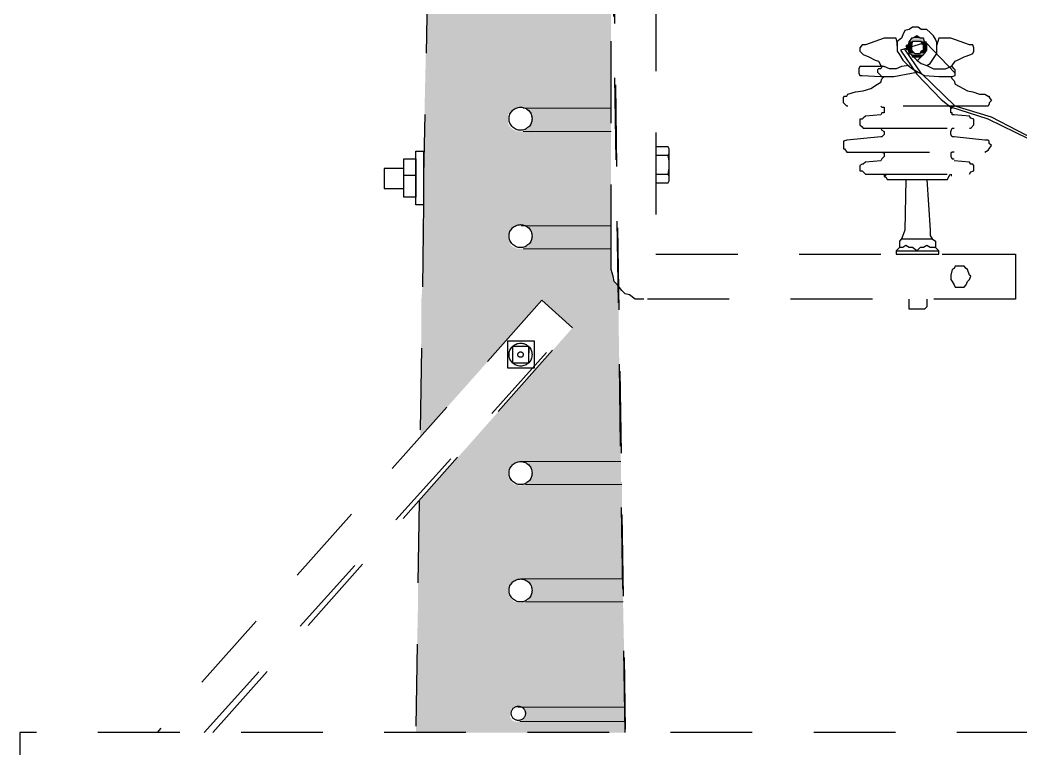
# Model space of a CAD drawing. Header units: metres. Extents: x 2999 to 3164, y 1641 to 1678.
# Drawn here: x 3127.585 to 3130.03, y 1668.939 to 1670.72 of the extents above; entities that cross this region are included whole.
import ezdxf

# ---------------------------------------------------------------- set-up
doc = ezdxf.new("R2010")
doc.units = ezdxf.units.M
doc.linetypes.add('CONTORNO_QUADRO_T', pattern=[0.35, 0.2, -0.15])
doc.layers.add('PDF29_Geometry', color=7, linetype='Continuous')
doc.layers.add('PDF29_Solid Fills', color=7, linetype='Continuous', true_color=0x939598)

msp = doc.modelspace()

# ---------------------------------------------------------------- linework, layer by layer
at = {"layer": 'PDF29_Geometry', "linetype": 'CONTORNO_QUADRO_T', "lineweight": 25}
for points in [[(3129.0651, 1668.9793), (3129.0061, 1672.6384), (3129.0356, 1670.9121), (3129.0651, 1668.9873)], [(3129.1401, 1671.1453), (3129.1401, 1670.1481), (3130.0194, 1670.1481), (3130.0194, 1670.0382), (3129.1106, 1670.0382), (3129.1026, 1670.0382), (3129.0892, 1670.0382), (3129.0758, 1670.0489), (3129.0651, 1670.0516), (3129.057, 1670.0596), (3129.0463, 1670.073), (3129.0383, 1670.0811), (3129.0356, 1670.0945), (3129.0302, 1670.1105), (3129.0302, 1670.1186), (3129.0302, 1671.1721)], [(3128.5825, 1670.8397), (3128.5718, 1670.3411)], [(3129.8022, 1670.6091), (3129.8103, 1670.6145), (3129.8264, 1670.6386), (3129.8264, 1670.6654), (3129.8237, 1670.6735), (3129.8183, 1670.6815), (3129.8103, 1670.6896), (3129.8022, 1670.6976), (3129.7888, 1670.6976), (3129.7808, 1670.703), (3129.7674, 1670.703), (3129.7593, 1670.6976), (3129.7486, 1670.6949), (3129.7433, 1670.6842), (3129.7406, 1670.6762), (3129.7299, 1670.6681), (3129.7299, 1670.644), (3129.7352, 1670.6359), (3129.7433, 1670.6225), (3129.7567, 1670.6091), (3129.7674, 1670.6011), (3129.7808, 1670.5931), (3129.7969, 1670.585), (3129.8317, 1670.5823), (3129.8478, 1670.5823), (3129.8639, 1670.5823), (3129.8719, 1670.585), (3129.8719, 1670.5904), (3129.8719, 1670.5931), (3129.8719, 1670.5984), (3129.8693, 1670.6011), (3129.8639, 1670.6065), (3129.8612, 1670.6065), (3129.8639, 1670.6091), (3129.8719, 1670.6199), (3129.8773, 1670.6225), (3129.8934, 1670.6306), (3129.9095, 1670.6359), (3129.9148, 1670.6386), (3129.9175, 1670.644), (3129.9175, 1670.652), (3129.9148, 1670.6601), (3129.9095, 1670.6601), (3129.9068, 1670.6601), (3129.8612, 1670.6762), (3129.8344, 1670.6762), (3129.8317, 1670.6762), (3129.8264, 1670.6601)], [(3129.7299, 1670.6574), (3129.7299, 1670.6654), (3129.7272, 1670.6762), (3129.7218, 1670.6762), (3129.6977, 1670.6762), (3129.6521, 1670.6601), (3129.6468, 1670.6601), (3129.6441, 1670.6601), (3129.6387, 1670.652), (3129.6387, 1670.644), (3129.6441, 1670.6386), (3129.6468, 1670.6359), (3129.6602, 1670.6306), (3129.6762, 1670.6225), (3129.6843, 1670.6199), (3129.6897, 1670.6091), (3129.6977, 1670.6065), (3129.6441, 1670.6065), (3129.6387, 1670.6065), (3129.636, 1670.6011), (3129.636, 1670.5931), (3129.636, 1670.5904), (3129.6387, 1670.585), (3129.6441, 1670.585), (3129.6897, 1670.5823)], [(3129.8719, 1670.5904), (3129.7996, 1670.6654), (3129.7379, 1670.6467), (3129.7781, 1670.5877), (3129.8371, 1670.526), (3129.8639, 1670.5046)], [(3130.0944, 1670.4135), (3129.9604, 1670.4831), (3129.8719, 1670.51), (3129.7888, 1670.5904), (3129.7486, 1670.6493)], [(3129.6468, 1670.6359), (3129.6468, 1670.6359)], [(3129.7647, 1670.6359), (3129.7781, 1670.6225), (3129.7888, 1670.6145), (3129.8022, 1670.6091), (3129.8183, 1670.6011), (3129.8478, 1670.6011), (3129.8612, 1670.6065)], [(3129.7781, 1670.6199), (3129.7942, 1670.6359)], [(3129.7593, 1670.6091), (3129.7406, 1670.6065), (3129.7272, 1670.6011), (3129.7111, 1670.6011), (3129.6977, 1670.6065), (3129.6923, 1670.6065), (3129.6897, 1670.6011), (3129.6843, 1670.6011), (3129.6816, 1670.5984), (3129.6816, 1670.5931), (3129.6843, 1670.5904), (3129.6897, 1670.585), (3129.6897, 1670.5823), (3129.7057, 1670.5823), (3129.7218, 1670.5823), (3129.7647, 1670.5904), (3129.7781, 1670.5931)], [(3129.8612, 1670.5823), (3129.8639, 1670.577), (3129.8693, 1670.5716), (3129.8719, 1670.5636), (3129.9014, 1670.5475), (3129.9148, 1670.5448), (3129.9309, 1670.5394), (3129.9443, 1670.5394), (3129.9524, 1670.5341), (3129.955, 1670.5341), (3129.955, 1670.5314), (3129.9604, 1670.5234), (3129.955, 1670.518), (3129.955, 1670.5153), (3129.9524, 1670.51), (3129.9443, 1670.51), (3129.6092, 1670.51), (3129.6066, 1670.51), (3129.6012, 1670.5153), (3129.5985, 1670.518), (3129.5985, 1670.5234), (3129.5985, 1670.5314), (3129.6012, 1670.5341), (3129.6066, 1670.5341), (3129.6092, 1670.5394), (3129.628, 1670.5448), (3129.6468, 1670.5475), (3129.6655, 1670.5528), (3129.6816, 1670.5636), (3129.6897, 1670.5689), (3129.6923, 1670.577), (3129.6977, 1670.5823)], [(3129.6897, 1670.51), (3129.6923, 1670.5073), (3129.6977, 1670.5073), (3129.6977, 1670.4939), (3129.6923, 1670.4939), (3129.6897, 1670.4885), (3129.6521, 1670.4858), (3129.6468, 1670.4805), (3129.6441, 1670.4778), (3129.6387, 1670.4778), (3129.6387, 1670.4644), (3129.6441, 1670.459), (3129.6468, 1670.4563), (3129.6521, 1670.4563), (3129.9068, 1670.4563), (3129.9095, 1670.4563), (3129.9175, 1670.4644), (3129.9175, 1670.4778), (3129.9095, 1670.4805), (3129.9068, 1670.4858), (3129.8693, 1670.4885), (3129.8639, 1670.4885), (3129.8639, 1670.4939), (3129.8612, 1670.4939), (3129.8612, 1670.5073), (3129.8639, 1670.5073), (3129.8639, 1670.51), (3129.8693, 1670.51)], [(3130.0891, 1670.4108), (3129.9524, 1670.4778), (3129.8612, 1670.5073)], [(3129.6897, 1670.4563), (3129.6923, 1670.451), (3129.6977, 1670.4483), (3129.6977, 1670.4403), (3129.6923, 1670.4349), (3129.6897, 1670.4349), (3129.6066, 1670.4269), (3129.5985, 1670.4242), (3129.5985, 1670.4188), (3129.5985, 1670.4135), (3129.5985, 1670.4054), (3129.6012, 1670.4054), (3129.6066, 1670.3974), (3129.6092, 1670.3974), (3129.9443, 1670.3974), (3129.9524, 1670.4027), (3129.955, 1670.4054), (3129.9604, 1670.4135), (3129.955, 1670.4188), (3129.955, 1670.4242), (3129.9524, 1670.4269), (3129.9443, 1670.4269), (3129.8693, 1670.4349), (3129.8639, 1670.4349), (3129.8612, 1670.4403), (3129.8612, 1670.4483), (3129.8639, 1670.4563), (3129.8693, 1670.4563)], [(3129.1696, 1670.3893), (3129.1723, 1670.3947), (3129.1723, 1670.4054), (3129.1696, 1670.4108), (3129.1401, 1670.4108), (3129.1401, 1670.3223), (3129.1696, 1670.3223), (3129.1723, 1670.3277), (3129.1723, 1670.4054), (3129.1696, 1670.4108)], [(3129.1401, 1670.3438), (3129.1696, 1670.3438), (3129.1723, 1670.3572), (3129.1723, 1670.3759), (3129.1696, 1670.3893), (3129.1401, 1670.3893)], [(3129.6897, 1670.3974), (3129.6923, 1670.3974), (3129.6977, 1670.3947), (3129.6977, 1670.3866), (3129.6923, 1670.3813), (3129.6897, 1670.3759), (3129.6521, 1670.3732), (3129.6468, 1670.3679), (3129.6441, 1670.3679), (3129.6387, 1670.3652), (3129.6387, 1670.3518), (3129.6441, 1670.3518), (3129.6468, 1670.3491), (3129.6521, 1670.3438), (3129.9068, 1670.3438), (3129.9095, 1670.3491), (3129.9175, 1670.3518), (3129.9175, 1670.3652), (3129.9148, 1670.3679), (3129.9095, 1670.3679), (3129.9068, 1670.3732), (3129.8693, 1670.3759)], [(3129.8693, 1670.3974), (3129.8639, 1670.3974), (3129.8612, 1670.3947), (3129.8612, 1670.3866), (3129.8639, 1670.3813), (3129.8693, 1670.3813)], [(3128.5236, 1670.3411), (3128.5531, 1670.3411)], [(3129.1696, 1670.3223), (3129.1723, 1670.3277), (3129.1723, 1670.3384), (3129.1696, 1670.3438)], [(3129.6977, 1670.3438), (3129.6977, 1670.3384), (3129.7031, 1670.3357), (3129.7057, 1670.3304), (3129.7111, 1670.3304), (3129.8478, 1670.3304), (3129.8532, 1670.3304), (3129.8559, 1670.3384), (3129.8612, 1670.3438)], [(3129.7513, 1670.3304), (3129.7486, 1670.207), (3129.7433, 1670.1936), (3129.7406, 1670.1856), (3129.7352, 1670.1802), (3129.7352, 1670.1642)], [(3129.7593, 1670.3304), (3129.7942, 1670.3304)], [(3129.8022, 1670.3304), (3129.8103, 1670.207), (3129.8103, 1670.1936), (3129.8156, 1670.1856), (3129.8237, 1670.1802), (3129.8237, 1670.1642)], [(3128.5718, 1670.2687), (3128.5638, 1669.7004)], [(3129.7406, 1670.1856), (3129.8156, 1670.1856)], [(3129.7272, 1670.1561), (3129.7272, 1670.1481), (3129.8317, 1670.1481), (3129.8317, 1670.1561), (3129.8237, 1670.1642), (3129.8103, 1670.1642), (3129.8022, 1670.1695), (3129.7942, 1670.1642), (3129.7862, 1670.1642), (3129.7781, 1670.1561), (3129.7674, 1670.1642), (3129.7593, 1670.1642), (3129.7513, 1670.1695), (3129.7433, 1670.1642), (3129.7352, 1670.1642), (3129.7272, 1670.1561), (3129.8317, 1670.1561)], [(3128.0571, 1668.9793), (3128.9364, 1669.9685), (3128.8613, 1670.0355), (3127.9204, 1668.9793)], [(3129.8022, 1670.0382), (3129.8022, 1670.0194), (3129.7969, 1670.014), (3129.7593, 1670.014), (3129.7593, 1670.0382)], [(3128.0357, 1668.9793), (3128.8935, 1669.9309)], [(3128.8292, 1669.9229), (3128.789, 1669.9229), (3128.789, 1669.8827), (3128.8292, 1669.8827), (3128.8292, 1669.9229), (3128.8292, 1669.9068)], [(3128.5611, 1669.5449), (3128.5531, 1668.9793)], [(3130.0757, 1668.9793), (3127.5853, 1668.9793), (3127.5853, 1668.6818), (3130.0623, 1668.6818)]]:
    msp.add_lwpolyline(points, dxfattribs=at)
for points in [[(3129.8022, 1670.6574), (3129.8022, 1670.6601), (3129.7969, 1670.6681), (3129.7942, 1670.6762), (3129.7862, 1670.6762), (3129.7781, 1670.6815), (3129.7674, 1670.6762), (3129.7647, 1670.6762), (3129.7593, 1670.6681), (3129.7567, 1670.6601), (3129.7513, 1670.6574), (3129.7567, 1670.6467), (3129.7593, 1670.6386), (3129.7647, 1670.6359), (3129.7674, 1670.6306), (3129.7781, 1670.6306), (3129.7862, 1670.6306), (3129.7942, 1670.6359), (3129.7969, 1670.6386), (3129.8022, 1670.6467)], [(3129.7942, 1670.6574), (3129.7942, 1670.6601), (3129.7888, 1670.6681), (3129.7862, 1670.6681), (3129.7728, 1670.6681), (3129.7674, 1670.6681), (3129.7647, 1670.6601), (3129.7647, 1670.6467), (3129.7674, 1670.644), (3129.7728, 1670.6386), (3129.7862, 1670.6386), (3129.7888, 1670.644), (3129.7942, 1670.6467)], [(3128.5718, 1670.2687), (3128.5531, 1670.2687), (3128.5531, 1670.4), (3128.5718, 1670.4)], [(3128.5236, 1670.3813), (3128.5531, 1670.3813), (3128.5531, 1670.2875), (3128.5236, 1670.2875), (3128.5236, 1670.2928), (3128.5236, 1670.3277), (3128.5236, 1670.3411)], [(3128.5236, 1670.3089), (3128.5236, 1670.3572), (3128.4753, 1670.3572), (3128.4753, 1670.3089)], [(3129.9095, 1670.0945), (3129.9068, 1670.0971), (3129.9014, 1670.1105), (3129.8987, 1670.1132), (3129.8934, 1670.1186), (3129.8719, 1670.1186), (3129.8693, 1670.1132), (3129.8639, 1670.1105), (3129.8612, 1670.0971), (3129.8612, 1670.0864), (3129.8639, 1670.0811), (3129.8693, 1670.073), (3129.8719, 1670.0676), (3129.88, 1670.0676), (3129.8934, 1670.0676), (3129.8987, 1670.073), (3129.9014, 1670.0811), (3129.9068, 1670.0864)], [(3128.8426, 1669.8693), (3128.7782, 1669.8693), (3128.7782, 1669.9363), (3128.8426, 1669.9363)]]:
    msp.add_lwpolyline(points, close=True, dxfattribs=at)
at = {"layer": 'PDF29_Geometry', "color": 252, "linetype": 'CONTORNO_QUADRO_T', "lineweight": 0, "true_color": 0x939598}
for points in [[(3129.0302, 1670.5046), (3128.8158, 1670.5046), (3129.0302, 1670.5046)], [(3129.0302, 1670.4483), (3128.8158, 1670.4483), (3129.0302, 1670.4483)], [(3129.0302, 1670.2178), (3128.8104, 1670.2178), (3129.0302, 1670.2178)], [(3129.0302, 1670.1615), (3128.8158, 1670.1615), (3129.0302, 1670.1615)], [(3129.0543, 1669.6414), (3128.8104, 1669.6414), (3129.0543, 1669.6414)], [(3129.057, 1669.5851), (3128.8211, 1669.5851), (3129.057, 1669.5851)], [(3129.0597, 1669.3546), (3128.8104, 1669.3546), (3129.0597, 1669.3546)], [(3129.0597, 1669.2983), (3128.8211, 1669.2983), (3129.0597, 1669.2983)], [(3129.0651, 1669.041), (3128.8024, 1669.041), (3129.0651, 1669.041)], [(3129.0651, 1669.041), (3128.8077, 1669.041), (3129.0651, 1669.041)], [(3129.0651, 1669.0061), (3128.8077, 1669.0061), (3129.0651, 1669.0061)], [(3129.0651, 1669.0061), (3128.8104, 1669.0061), (3129.0651, 1669.0061)]]:
    msp.add_lwpolyline(points, dxfattribs=at)
at = {"layer": 'PDF29_Geometry', "linetype": 'CONTORNO_QUADRO_T', "lineweight": 25}
for centre, radius in [((3128.8091, 1670.4791), 0.0281), ((3128.8091, 1670.1923), 0.0281), ((3128.8091, 1669.9028), 0.0281), ((3128.8091, 1669.9028), 0.00667), ((3128.8091, 1669.6133), 0.0281), ((3128.8091, 1669.3265), 0.0281), ((3128.8037, 1669.0262), 0.0174)]:
    msp.add_circle(centre, radius, dxfattribs=at)
at = {"layer": 'PDF29_Solid Fills', "linetype": 'CONTORNO_QUADRO_T', "transparency": 33554559}
for points in [[(3128.5799, 1670.7378), (3129.0302, 1670.5073), (3128.5745, 1670.5073)], [(3129.0302, 1670.7378), (3128.5799, 1670.7378), (3129.0302, 1670.5073)], [(3128.805, 1670.5073), (3128.5745, 1670.5073), (3128.7997, 1670.5046)], [(3128.5745, 1670.5073), (3128.7997, 1670.5046), (3128.5745, 1670.5046)], [(3128.7943, 1670.5046), (3128.7943, 1670.5046), (3128.5745, 1670.5046)], [(3128.7943, 1670.5046), (3128.5745, 1670.5046), (3128.7997, 1670.5046)], [(3128.7943, 1670.5046), (3128.5745, 1670.5046), (3128.789, 1670.4992)], [(3128.5745, 1670.5046), (3128.789, 1670.4992), (3128.5745, 1670.4992)], [(3128.789, 1670.4992), (3128.5745, 1670.4992), (3128.7863, 1670.4966)], [(3128.5745, 1670.4992), (3128.7863, 1670.4966), (3128.5745, 1670.4966)], [(3128.7863, 1670.4966), (3128.5745, 1670.4966), (3128.7809, 1670.4912)], [(3128.5745, 1670.4966), (3128.7809, 1670.4912), (3128.5745, 1670.4912)], [(3129.0302, 1670.5073), (3128.8104, 1670.5073), (3129.0302, 1670.5046)], [(3128.8104, 1670.5073), (3129.0302, 1670.5046), (3128.8158, 1670.5046)], [(3128.8158, 1670.5046), (3129.0302, 1670.5046), (3128.8211, 1670.5046)], [(3129.0302, 1670.5046), (3128.8211, 1670.5046), (3129.0302, 1670.4992)], [(3128.8211, 1670.5046), (3129.0302, 1670.4992), (3128.8238, 1670.4992)], [(3129.0302, 1670.4992), (3128.8238, 1670.4992), (3129.0302, 1670.4966)], [(3128.8238, 1670.4992), (3129.0302, 1670.4966), (3128.8292, 1670.4966)], [(3129.0302, 1670.4966), (3128.8292, 1670.4966), (3129.0302, 1670.4912)], [(3128.8292, 1670.4966), (3129.0302, 1670.4912), (3128.8318, 1670.4912)], [(3128.7809, 1670.4912), (3128.5745, 1670.4912), (3128.7782, 1670.4885)], [(3128.5745, 1670.4912), (3128.7782, 1670.4885), (3128.5745, 1670.4885)], [(3128.7782, 1670.4885), (3128.5745, 1670.4885), (3128.7782, 1670.4831)], [(3128.5745, 1670.4885), (3128.7782, 1670.4831), (3128.5745, 1670.4831)], [(3128.7782, 1670.4831), (3128.5745, 1670.4831), (3128.7782, 1670.4778)], [(3128.5745, 1670.4831), (3128.7782, 1670.4778), (3128.5745, 1670.4778)], [(3128.7782, 1670.4778), (3128.5745, 1670.4778), (3128.7782, 1670.4724)], [(3128.5745, 1670.4778), (3128.7782, 1670.4724), (3128.5745, 1670.4724)], [(3128.7782, 1670.4724), (3128.5745, 1670.4724), (3128.7782, 1670.4671)], [(3128.5745, 1670.4724), (3128.7782, 1670.4671), (3128.5745, 1670.4671)], [(3129.0302, 1670.4912), (3128.8318, 1670.4912), (3129.0302, 1670.4885)], [(3128.8318, 1670.4912), (3129.0302, 1670.4885), (3128.8345, 1670.4885)], [(3129.0302, 1670.4885), (3128.8345, 1670.4885), (3129.0302, 1670.4831)], [(3128.8345, 1670.4885), (3129.0302, 1670.4831), (3128.8345, 1670.4831)], [(3129.0302, 1670.4831), (3128.8345, 1670.4831), (3129.0302, 1670.4778)], [(3128.8345, 1670.4831), (3129.0302, 1670.4778), (3128.8372, 1670.4778)], [(3128.8372, 1670.4778), (3129.0302, 1670.4724), (3128.8345, 1670.4724)], [(3129.0302, 1670.4724), (3128.8345, 1670.4724), (3129.0302, 1670.4671)], [(3128.8345, 1670.4724), (3129.0302, 1670.4671), (3128.8345, 1670.4671)], [(3129.0302, 1670.4778), (3128.8372, 1670.4778), (3129.0302, 1670.4724)], [(3128.5745, 1670.4483), (3129.0302, 1670.3411), (3128.5718, 1670.3411)], [(3128.7782, 1670.4671), (3128.5745, 1670.4671), (3128.7809, 1670.4617)], [(3128.5745, 1670.4671), (3128.7809, 1670.4617), (3128.5745, 1670.4617)], [(3128.7809, 1670.4617), (3128.5745, 1670.4617), (3128.7863, 1670.4563)], [(3128.5745, 1670.4617), (3128.7863, 1670.4563), (3128.5745, 1670.4563)], [(3128.7863, 1670.4563), (3128.5745, 1670.4563), (3128.789, 1670.4537)], [(3128.5745, 1670.4563), (3128.789, 1670.4537), (3128.5745, 1670.4537)], [(3128.789, 1670.4537), (3128.5745, 1670.4537), (3128.7943, 1670.451)], [(3128.5745, 1670.4537), (3128.7943, 1670.451), (3128.5745, 1670.451)], [(3128.7943, 1670.451), (3128.5745, 1670.451), (3128.7997, 1670.4483)], [(3128.5745, 1670.451), (3128.7997, 1670.4483), (3128.5745, 1670.4483)], [(3128.805, 1670.4483), (3128.805, 1670.4483), (3128.5745, 1670.4483)], [(3128.805, 1670.4483), (3128.5745, 1670.4483), (3128.7997, 1670.4483)], [(3129.0302, 1670.4483), (3128.5745, 1670.4483), (3129.0302, 1670.3411)], [(3128.8158, 1670.4483), (3129.0302, 1670.4483), (3128.8104, 1670.4483)], [(3128.8211, 1670.451), (3129.0302, 1670.4483), (3128.8158, 1670.4483)], [(3128.8238, 1670.4537), (3129.0302, 1670.451), (3128.8211, 1670.451)], [(3129.0302, 1670.451), (3128.8211, 1670.451), (3129.0302, 1670.4483)], [(3128.8292, 1670.4563), (3129.0302, 1670.4537), (3128.8238, 1670.4537)], [(3129.0302, 1670.4537), (3128.8238, 1670.4537), (3129.0302, 1670.451)], [(3128.8318, 1670.4617), (3129.0302, 1670.4563), (3128.8292, 1670.4563)], [(3129.0302, 1670.4563), (3128.8292, 1670.4563), (3129.0302, 1670.4537)], [(3128.8345, 1670.4671), (3129.0302, 1670.4617), (3128.8318, 1670.4617)], [(3129.0302, 1670.4617), (3128.8318, 1670.4617), (3129.0302, 1670.4563)], [(3129.0302, 1670.4671), (3128.8345, 1670.4671), (3129.0302, 1670.4617)], [(3129.0302, 1670.3411), (3128.5718, 1670.3411), (3129.0302, 1670.2687)], [(3128.5718, 1670.3411), (3129.0302, 1670.2687), (3128.5718, 1670.2687)], [(3128.5718, 1670.2687), (3129.0302, 1670.2178), (3128.5691, 1670.2178)], [(3129.0302, 1670.2687), (3128.5718, 1670.2687), (3129.0302, 1670.2178)], [(3128.7997, 1670.2178), (3128.7997, 1670.2178), (3128.5691, 1670.2178)], [(3128.7997, 1670.2178), (3128.5691, 1670.2178), (3128.805, 1670.2178)], [(3128.7997, 1670.2178), (3128.5691, 1670.2178), (3128.7943, 1670.2151)], [(3128.5691, 1670.2178), (3128.7943, 1670.2151), (3128.5691, 1670.2151)], [(3128.7943, 1670.2151), (3128.5691, 1670.2151), (3128.789, 1670.2124)], [(3128.5691, 1670.2151), (3128.789, 1670.2124), (3128.5691, 1670.2124)], [(3128.789, 1670.2124), (3128.5691, 1670.2124), (3128.7863, 1670.2097)], [(3128.5691, 1670.2124), (3128.7863, 1670.2097), (3128.5691, 1670.2097)], [(3128.7863, 1670.2097), (3128.5691, 1670.2097), (3128.7836, 1670.2044)], [(3128.5691, 1670.2097), (3128.7836, 1670.2044), (3128.5691, 1670.2044)], [(3128.7836, 1670.2044), (3128.5691, 1670.2044), (3128.7809, 1670.2017)], [(3128.5691, 1670.2044), (3128.7809, 1670.2017), (3128.5691, 1670.2017)], [(3128.8104, 1670.2178), (3129.0302, 1670.2178), (3128.8158, 1670.2178)], [(3129.0302, 1670.2178), (3128.8158, 1670.2178), (3129.0302, 1670.2151)], [(3128.8158, 1670.2178), (3129.0302, 1670.2151), (3128.8211, 1670.2151)], [(3129.0302, 1670.2151), (3128.8211, 1670.2151), (3129.0302, 1670.2124)], [(3128.8211, 1670.2151), (3129.0302, 1670.2124), (3128.8238, 1670.2124)], [(3129.0302, 1670.2124), (3128.8238, 1670.2124), (3129.0302, 1670.2097)], [(3128.8238, 1670.2124), (3129.0302, 1670.2097), (3128.8292, 1670.2097)], [(3129.0302, 1670.2097), (3128.8292, 1670.2097), (3129.0302, 1670.2044)], [(3128.8292, 1670.2097), (3129.0302, 1670.2044), (3128.8318, 1670.2044)], [(3129.0302, 1670.2044), (3128.8318, 1670.2044), (3129.0302, 1670.2017)], [(3128.8318, 1670.2044), (3129.0302, 1670.2017), (3128.8345, 1670.2017)], [(3128.7809, 1670.2017), (3128.5691, 1670.2017), (3128.7782, 1670.1963)], [(3128.5691, 1670.2017), (3128.7782, 1670.1963), (3128.5691, 1670.1963)], [(3128.7782, 1670.1963), (3128.5691, 1670.1963), (3128.7782, 1670.191)], [(3128.5691, 1670.1963), (3128.7782, 1670.191), (3128.5691, 1670.191)], [(3128.7782, 1670.191), (3128.5691, 1670.191), (3128.7782, 1670.1856)], [(3128.5691, 1670.191), (3128.7782, 1670.1856), (3128.5691, 1670.1856)], [(3128.7782, 1670.1856), (3128.5691, 1670.1856), (3128.7809, 1670.1802)], [(3128.5691, 1670.1856), (3128.7809, 1670.1802), (3128.5691, 1670.1802)], [(3128.7809, 1670.1802), (3128.5691, 1670.1802), (3128.7836, 1670.1749)], [(3128.5691, 1670.1802), (3128.7836, 1670.1749), (3128.5691, 1670.1749)], [(3128.8345, 1670.1802), (3129.0302, 1670.1749), (3128.8318, 1670.1749)], [(3129.0302, 1670.2017), (3128.8345, 1670.2017), (3129.0302, 1670.1963)], [(3128.8345, 1670.2017), (3129.0302, 1670.1963), (3128.8372, 1670.1963)], [(3128.8372, 1670.1856), (3129.0302, 1670.1802), (3128.8345, 1670.1802)], [(3129.0302, 1670.1802), (3128.8345, 1670.1802), (3129.0302, 1670.1749)], [(3129.0302, 1670.1963), (3128.8372, 1670.1963), (3129.0302, 1670.191)], [(3128.8372, 1670.1963), (3129.0302, 1670.191), (3128.8372, 1670.191)], [(3129.0302, 1670.191), (3128.8372, 1670.191), (3129.0302, 1670.1856)], [(3128.8372, 1670.191), (3129.0302, 1670.1856), (3128.8372, 1670.1856)], [(3129.0302, 1670.1856), (3128.8372, 1670.1856), (3129.0302, 1670.1802)], [(3128.7836, 1670.1749), (3128.5691, 1670.1749), (3128.7863, 1670.1695)], [(3128.5691, 1670.1749), (3128.7863, 1670.1695), (3128.5691, 1670.1695)], [(3128.7863, 1670.1695), (3128.5691, 1670.1695), (3128.789, 1670.1668)], [(3128.5691, 1670.1695), (3128.789, 1670.1668), (3128.5691, 1670.1668)], [(3128.789, 1670.1668), (3128.5691, 1670.1668), (3128.7943, 1670.1642)], [(3128.5691, 1670.1668), (3128.7943, 1670.1642), (3128.5691, 1670.1642)], [(3128.7943, 1670.1642), (3128.5691, 1670.1642), (3128.7997, 1670.1615)], [(3128.5691, 1670.1642), (3128.7997, 1670.1615), (3128.5691, 1670.1615)], [(3128.805, 1670.1615), (3128.805, 1670.1615), (3128.5691, 1670.1615)], [(3128.805, 1670.1615), (3128.5691, 1670.1615), (3128.7997, 1670.1615)], [(3129.0302, 1670.1615), (3128.5691, 1670.1615), (3129.0302, 1670.1186)], [(3128.5691, 1670.1615), (3129.0302, 1670.1186), (3128.5691, 1670.1186)], [(3128.8158, 1670.1615), (3129.0302, 1670.1615), (3128.8104, 1670.1615)], [(3128.8211, 1670.1642), (3129.0302, 1670.1615), (3128.8158, 1670.1615)], [(3128.8238, 1670.1668), (3129.0302, 1670.1642), (3128.8211, 1670.1642)], [(3129.0302, 1670.1642), (3128.8211, 1670.1642), (3129.0302, 1670.1615)], [(3128.8292, 1670.1695), (3129.0302, 1670.1668), (3128.8238, 1670.1668)], [(3129.0302, 1670.1668), (3128.8238, 1670.1668), (3129.0302, 1670.1642)], [(3128.8318, 1670.1749), (3129.0302, 1670.1695), (3128.8292, 1670.1695)], [(3129.0302, 1670.1695), (3128.8292, 1670.1695), (3129.0302, 1670.1668)], [(3129.0302, 1670.1749), (3128.8318, 1670.1749), (3129.0302, 1670.1695)], [(3129.0302, 1670.1186), (3128.5691, 1670.1186), (3129.0302, 1670.1052)], [(3128.5691, 1670.1186), (3129.0302, 1670.1052), (3128.5691, 1670.1052)], [(3129.0302, 1670.1052), (3128.5691, 1670.1052), (3129.0383, 1670.0811)], [(3128.5691, 1670.1052), (3129.0383, 1670.0811), (3128.5691, 1670.0811)], [(3129.0383, 1670.0811), (3128.5691, 1670.0811), (3129.0463, 1670.073)], [(3128.5691, 1670.0811), (3129.0463, 1670.073), (3128.5691, 1670.073)], [(3128.5691, 1670.0703), (3129.049, 1670.0355), (3128.5665, 1670.0355)], [(3129.0463, 1670.073), (3128.5691, 1670.073), (3129.049, 1670.0703)], [(3128.5691, 1670.073), (3129.049, 1670.0703), (3128.5691, 1670.0703)], [(3129.049, 1670.0703), (3128.5691, 1670.0703), (3129.049, 1670.0355)], [(3128.8613, 1670.0355), (3128.5665, 1670.0355), (3128.8024, 1669.9685)], [(3128.5665, 1670.0355), (3128.8024, 1669.9685), (3128.5665, 1669.9685)], [(3129.049, 1670.0355), (3128.8613, 1670.0355), (3129.049, 1669.9685)], [(3128.8613, 1670.0355), (3129.049, 1669.9685), (3128.9364, 1669.9685)], [(3128.5665, 1669.9685), (3128.8024, 1669.9685), (3128.5638, 1669.7004)], [(3128.9364, 1669.9685), (3129.0543, 1669.6414), (3128.6469, 1669.6414)], [(3129.049, 1669.9685), (3128.9364, 1669.9685), (3129.0543, 1669.6414)], [(3128.6469, 1669.6414), (3128.7997, 1669.6414), (3128.6442, 1669.6414)], [(3128.7997, 1669.6414), (3128.6442, 1669.6414), (3128.7943, 1669.6387)], [(3128.6442, 1669.6414), (3128.7943, 1669.6387), (3128.6442, 1669.6387)], [(3128.805, 1669.6414), (3128.6469, 1669.6414), (3128.7997, 1669.6414)], [(3128.8104, 1669.6414), (3129.0543, 1669.6414), (3128.8158, 1669.6414)], [(3129.0543, 1669.6414), (3128.8158, 1669.6414), (3129.0543, 1669.6387)], [(3128.8158, 1669.6414), (3129.0543, 1669.6387), (3128.8211, 1669.6387)], [(3128.6254, 1669.6173), (3128.7782, 1669.6119), (3128.6201, 1669.6119)], [(3128.6281, 1669.6227), (3128.7782, 1669.6173), (3128.6254, 1669.6173)], [(3128.7782, 1669.6173), (3128.6254, 1669.6173), (3128.7782, 1669.6119)], [(3128.6335, 1669.628), (3128.7809, 1669.6227), (3128.6281, 1669.6227)], [(3128.7809, 1669.6227), (3128.6281, 1669.6227), (3128.7782, 1669.6173)], [(3128.6362, 1669.6334), (3128.7836, 1669.628), (3128.6335, 1669.628)], [(3128.7836, 1669.628), (3128.6335, 1669.628), (3128.7809, 1669.6227)], [(3128.6415, 1669.6361), (3128.7863, 1669.6334), (3128.6362, 1669.6334)], [(3128.7863, 1669.6334), (3128.6362, 1669.6334), (3128.7836, 1669.628)], [(3128.6442, 1669.6387), (3128.789, 1669.6361), (3128.6415, 1669.6361)], [(3128.789, 1669.6361), (3128.6415, 1669.6361), (3128.7863, 1669.6334)], [(3128.7943, 1669.6387), (3128.6442, 1669.6387), (3128.789, 1669.6361)], [(3129.0543, 1669.6387), (3128.8211, 1669.6387), (3129.0543, 1669.6361)], [(3128.8211, 1669.6387), (3129.0543, 1669.6361), (3128.8238, 1669.6361)], [(3129.0543, 1669.6361), (3128.8238, 1669.6361), (3129.0543, 1669.6334)], [(3128.8238, 1669.6361), (3129.0543, 1669.6334), (3128.8292, 1669.6334)], [(3129.0543, 1669.6334), (3128.8292, 1669.6334), (3129.0543, 1669.628)], [(3128.8292, 1669.6334), (3129.0543, 1669.628), (3128.8318, 1669.628)], [(3129.0543, 1669.628), (3128.8318, 1669.628), (3129.0543, 1669.6227)], [(3128.8318, 1669.628), (3129.0543, 1669.6227), (3128.8345, 1669.6227)], [(3129.0543, 1669.6227), (3128.8345, 1669.6227), (3129.0543, 1669.6173)], [(3128.8345, 1669.6227), (3129.0543, 1669.6173), (3128.8372, 1669.6173)], [(3129.0543, 1669.6173), (3128.8372, 1669.6173), (3129.0543, 1669.6119)], [(3128.8372, 1669.6173), (3129.0543, 1669.6119), (3128.8372, 1669.6119)], [(3128.6013, 1669.5932), (3128.789, 1669.5905), (3128.5986, 1669.5905)], [(3128.6067, 1669.5985), (3128.7863, 1669.5932), (3128.6013, 1669.5932)], [(3128.7863, 1669.5932), (3128.6013, 1669.5932), (3128.789, 1669.5905)], [(3128.6094, 1669.6012), (3128.7836, 1669.5985), (3128.6067, 1669.5985)], [(3128.7836, 1669.5985), (3128.6067, 1669.5985), (3128.7863, 1669.5932)], [(3128.6147, 1669.6066), (3128.7809, 1669.6012), (3128.6094, 1669.6012)], [(3128.7809, 1669.6012), (3128.6094, 1669.6012), (3128.7836, 1669.5985)], [(3128.6201, 1669.6119), (3128.7782, 1669.6066), (3128.6147, 1669.6066)], [(3128.7782, 1669.6066), (3128.6147, 1669.6066), (3128.7809, 1669.6012)], [(3128.7782, 1669.6119), (3128.6201, 1669.6119), (3128.7782, 1669.6066)], [(3128.8292, 1669.5932), (3129.057, 1669.5905), (3128.8238, 1669.5905)], [(3128.8318, 1669.5985), (3129.0543, 1669.5932), (3128.8292, 1669.5932)], [(3129.0543, 1669.5932), (3128.8292, 1669.5932), (3129.057, 1669.5905)], [(3128.8345, 1669.6012), (3129.0543, 1669.5985), (3128.8318, 1669.5985)], [(3129.0543, 1669.5985), (3128.8318, 1669.5985), (3129.0543, 1669.5932)], [(3128.8372, 1669.6066), (3129.0543, 1669.6012), (3128.8345, 1669.6012)], [(3129.0543, 1669.6012), (3128.8345, 1669.6012), (3129.0543, 1669.5985)], [(3129.0543, 1669.6119), (3128.8372, 1669.6119), (3129.0543, 1669.6066)], [(3128.8372, 1669.6119), (3129.0543, 1669.6066), (3128.8372, 1669.6066)], [(3129.0543, 1669.6066), (3128.8372, 1669.6066), (3129.0543, 1669.6012)], [(3128.5933, 1669.5825), (3129.057, 1669.5449), (3128.5611, 1669.5449)], [(3128.5959, 1669.5851), (3128.805, 1669.5825), (3128.5933, 1669.5825)], [(3129.057, 1669.5825), (3128.5933, 1669.5825), (3129.057, 1669.5449)], [(3128.5986, 1669.5905), (3128.7943, 1669.5851), (3128.5959, 1669.5851)], [(3128.7997, 1669.5851), (3128.7997, 1669.5851), (3128.5959, 1669.5851)], [(3128.7997, 1669.5851), (3128.5959, 1669.5851), (3128.7943, 1669.5851)], [(3128.7997, 1669.5851), (3128.5959, 1669.5851), (3128.805, 1669.5825)], [(3128.789, 1669.5905), (3128.5986, 1669.5905), (3128.7943, 1669.5851)], [(3128.8158, 1669.5851), (3129.057, 1669.5825), (3128.8104, 1669.5825)], [(3128.8211, 1669.5851), (3129.057, 1669.5851), (3128.8158, 1669.5851)], [(3129.057, 1669.5851), (3128.8158, 1669.5851), (3129.057, 1669.5825)], [(3128.8238, 1669.5905), (3129.057, 1669.5851), (3128.8211, 1669.5851)], [(3129.057, 1669.5905), (3128.8238, 1669.5905), (3129.057, 1669.5851)], [(3128.5611, 1669.5449), (3129.0597, 1669.3546), (3128.5584, 1669.3546)], [(3129.057, 1669.5449), (3128.5611, 1669.5449), (3129.0597, 1669.3546)], [(3128.7997, 1669.3546), (3128.7997, 1669.3546), (3128.5584, 1669.3546)], [(3128.7997, 1669.3546), (3128.5584, 1669.3546), (3128.805, 1669.3546)], [(3128.7997, 1669.3546), (3128.5584, 1669.3546), (3128.7943, 1669.3519)], [(3128.5584, 1669.3546), (3128.7943, 1669.3519), (3128.5584, 1669.3519)], [(3128.7943, 1669.3519), (3128.5584, 1669.3519), (3128.7916, 1669.3492)], [(3128.5584, 1669.3519), (3128.7916, 1669.3492), (3128.5584, 1669.3492)], [(3128.7916, 1669.3492), (3128.5584, 1669.3492), (3128.7863, 1669.3439)], [(3128.5584, 1669.3492), (3128.7863, 1669.3439), (3128.5584, 1669.3439)], [(3128.8104, 1669.3546), (3129.0597, 1669.3546), (3128.8158, 1669.3546)], [(3129.0597, 1669.3546), (3128.8158, 1669.3546), (3129.0597, 1669.3519)], [(3128.8158, 1669.3546), (3129.0597, 1669.3519), (3128.8211, 1669.3519)], [(3129.0597, 1669.3519), (3128.8211, 1669.3519), (3129.0597, 1669.3492)], [(3128.8211, 1669.3519), (3129.0597, 1669.3492), (3128.8265, 1669.3492)], [(3129.0597, 1669.3492), (3128.8265, 1669.3492), (3129.0597, 1669.3439)], [(3128.8265, 1669.3492), (3129.0597, 1669.3439), (3128.8292, 1669.3439)], [(3128.7863, 1669.3439), (3128.5584, 1669.3439), (3128.7836, 1669.3412)], [(3128.5584, 1669.3439), (3128.7836, 1669.3412), (3128.5584, 1669.3412)], [(3128.7836, 1669.3412), (3128.5584, 1669.3412), (3128.7809, 1669.3358)], [(3128.5584, 1669.3412), (3128.7809, 1669.3358), (3128.5584, 1669.3358)], [(3128.7809, 1669.3358), (3128.5584, 1669.3358), (3128.7782, 1669.3305)], [(3128.5584, 1669.3358), (3128.7782, 1669.3305), (3128.5584, 1669.3305)], [(3128.7782, 1669.3305), (3128.5584, 1669.3305), (3128.7782, 1669.3251)], [(3128.5584, 1669.3305), (3128.7782, 1669.3251), (3128.5584, 1669.3251)], [(3128.7782, 1669.3251), (3128.5584, 1669.3251), (3128.7782, 1669.3197)], [(3128.5584, 1669.3251), (3128.7782, 1669.3197), (3128.5584, 1669.3197)], [(3129.0597, 1669.3439), (3128.8292, 1669.3439), (3129.0597, 1669.3412)], [(3128.8292, 1669.3439), (3129.0597, 1669.3412), (3128.8318, 1669.3412)], [(3129.0597, 1669.3412), (3128.8318, 1669.3412), (3129.0597, 1669.3358)], [(3128.8318, 1669.3412), (3129.0597, 1669.3358), (3128.8345, 1669.3358)], [(3129.0597, 1669.3358), (3128.8345, 1669.3358), (3129.0597, 1669.3305)], [(3128.8345, 1669.3358), (3129.0597, 1669.3305), (3128.8372, 1669.3305)], [(3129.0597, 1669.3305), (3128.8372, 1669.3305), (3129.0597, 1669.3251)], [(3128.8372, 1669.3305), (3129.0597, 1669.3251), (3128.8372, 1669.3251)], [(3129.0597, 1669.3251), (3128.8372, 1669.3251), (3129.0597, 1669.3197)], [(3128.8372, 1669.3251), (3129.0597, 1669.3197), (3128.8372, 1669.3197)], [(3128.7782, 1669.3197), (3128.5584, 1669.3197), (3128.7809, 1669.3144)], [(3128.5584, 1669.3197), (3128.7809, 1669.3144), (3128.5584, 1669.3144)], [(3128.7809, 1669.3144), (3128.5584, 1669.3144), (3128.7836, 1669.309)], [(3128.5584, 1669.3144), (3128.7836, 1669.309), (3128.5584, 1669.309)], [(3128.7836, 1669.309), (3128.5584, 1669.309), (3128.7863, 1669.3063)], [(3128.5584, 1669.309), (3128.7863, 1669.3063), (3128.5584, 1669.3063)], [(3128.7863, 1669.3063), (3128.5584, 1669.3063), (3128.7916, 1669.301)], [(3128.5584, 1669.3063), (3128.7916, 1669.301), (3128.5584, 1669.301)], [(3128.7916, 1669.301), (3128.5584, 1669.301), (3128.7943, 1669.2983)], [(3128.5584, 1669.301), (3128.7943, 1669.2983), (3128.5584, 1669.2983)], [(3128.8265, 1669.301), (3129.0597, 1669.2983), (3128.8211, 1669.2983)], [(3128.8292, 1669.3063), (3129.0597, 1669.301), (3128.8265, 1669.301)], [(3129.0597, 1669.301), (3128.8265, 1669.301), (3129.0597, 1669.2983)], [(3128.8318, 1669.309), (3129.0597, 1669.3063), (3128.8292, 1669.3063)], [(3129.0597, 1669.3063), (3128.8292, 1669.3063), (3129.0597, 1669.301)], [(3128.8345, 1669.3144), (3129.0597, 1669.309), (3128.8318, 1669.309)], [(3129.0597, 1669.309), (3128.8318, 1669.309), (3129.0597, 1669.3063)], [(3128.8372, 1669.3197), (3129.0597, 1669.3144), (3128.8345, 1669.3144)], [(3129.0597, 1669.3144), (3128.8345, 1669.3144), (3129.0597, 1669.309)], [(3129.0597, 1669.3197), (3128.8372, 1669.3197), (3129.0597, 1669.3144)], [(3128.5584, 1669.2956), (3129.0651, 1669.041), (3128.5531, 1669.041)], [(3128.7997, 1669.2983), (3128.7997, 1669.2983), (3128.5584, 1669.2983)], [(3128.7997, 1669.2983), (3128.5584, 1669.2983), (3128.7943, 1669.2983)], [(3128.7997, 1669.2983), (3128.5584, 1669.2983), (3128.805, 1669.2956)], [(3128.5584, 1669.2983), (3128.805, 1669.2956), (3128.5584, 1669.2956)], [(3129.0597, 1669.2956), (3128.5584, 1669.2956), (3129.0651, 1669.041)], [(3128.8158, 1669.2983), (3129.0597, 1669.2956), (3128.8104, 1669.2956)], [(3128.8211, 1669.2983), (3129.0597, 1669.2983), (3128.8158, 1669.2983)], [(3129.0597, 1669.2983), (3128.8158, 1669.2983), (3129.0597, 1669.2956)], [(3128.797, 1669.041), (3128.797, 1669.041), (3128.5531, 1669.041)], [(3128.797, 1669.041), (3128.5531, 1669.041), (3128.7997, 1669.041)], [(3128.7943, 1669.041), (3128.7943, 1669.041), (3128.5531, 1669.041)], [(3128.7943, 1669.041), (3128.5531, 1669.041), (3128.797, 1669.041)], [(3128.7943, 1669.041), (3128.5531, 1669.041), (3128.789, 1669.0383)], [(3128.5531, 1669.041), (3128.789, 1669.0383), (3128.5531, 1669.0383)], [(3128.789, 1669.0383), (3128.5531, 1669.0383), (3128.7863, 1669.0356)], [(3128.5531, 1669.0383), (3128.7863, 1669.0356), (3128.5531, 1669.0356)], [(3128.7863, 1669.0356), (3128.5531, 1669.0356), (3128.7863, 1669.0329)], [(3128.5531, 1669.0356), (3128.7863, 1669.0329), (3128.5531, 1669.0329)], [(3128.7863, 1669.0329), (3128.5531, 1669.0329), (3128.7836, 1669.0302)], [(3128.5531, 1669.0329), (3128.7836, 1669.0302), (3128.5531, 1669.0302)], [(3128.7836, 1669.0302), (3128.5531, 1669.0302), (3128.7836, 1669.0276)], [(3128.5531, 1669.0302), (3128.7836, 1669.0276), (3128.5531, 1669.0276)], [(3128.8024, 1669.041), (3129.0651, 1669.041), (3128.8077, 1669.041)], [(3128.8077, 1669.041), (3129.0651, 1669.041), (3128.8104, 1669.041)], [(3129.0651, 1669.041), (3128.8104, 1669.041), (3129.0651, 1669.0383)], [(3128.8104, 1669.041), (3129.0651, 1669.0383), (3128.8131, 1669.0383)], [(3129.0651, 1669.0383), (3128.8131, 1669.0383), (3129.0651, 1669.0356)], [(3128.8131, 1669.0383), (3129.0651, 1669.0356), (3128.8158, 1669.0356)], [(3129.0651, 1669.0356), (3128.8158, 1669.0356), (3129.0651, 1669.0329)], [(3128.8158, 1669.0356), (3129.0651, 1669.0329), (3128.8184, 1669.0329)], [(3129.0651, 1669.0329), (3128.8184, 1669.0329), (3129.0651, 1669.0302)], [(3128.8184, 1669.0329), (3129.0651, 1669.0302), (3128.8184, 1669.0302)], [(3129.0651, 1669.0302), (3128.8184, 1669.0302), (3129.0651, 1669.0276)], [(3128.8184, 1669.0302), (3129.0651, 1669.0276), (3128.8184, 1669.0276)], [(3128.7836, 1669.0276), (3128.5531, 1669.0276), (3128.7836, 1669.0249)], [(3128.5531, 1669.0276), (3128.7836, 1669.0249), (3128.5531, 1669.0249)], [(3128.7836, 1669.0249), (3128.5531, 1669.0249), (3128.7836, 1669.0195)], [(3128.5531, 1669.0249), (3128.7836, 1669.0195), (3128.5531, 1669.0195)], [(3128.7836, 1669.0195), (3128.5531, 1669.0195), (3128.7836, 1669.0168)], [(3128.5531, 1669.0195), (3128.7836, 1669.0168), (3128.5531, 1669.0168)], [(3128.7836, 1669.0168), (3128.5531, 1669.0168), (3128.7863, 1669.0142)], [(3128.5531, 1669.0168), (3128.7863, 1669.0142), (3128.5531, 1669.0142)], [(3128.7863, 1669.0142), (3128.5531, 1669.0142), (3128.7863, 1669.0115)], [(3128.5531, 1669.0142), (3128.7863, 1669.0115), (3128.5531, 1669.0115)], [(3128.7863, 1669.0115), (3128.5531, 1669.0115), (3128.789, 1669.0088)], [(3128.5531, 1669.0115), (3128.789, 1669.0088), (3128.5531, 1669.0088)], [(3128.789, 1669.0088), (3128.5531, 1669.0088), (3128.7943, 1669.0061)], [(3128.5531, 1669.0088), (3128.7943, 1669.0061), (3128.5531, 1669.0061)], [(3128.797, 1669.0061), (3128.797, 1669.0061), (3128.5531, 1669.0061)], [(3128.797, 1669.0061), (3128.5531, 1669.0061), (3128.7943, 1669.0061)], [(3128.7997, 1669.0061), (3128.7997, 1669.0061), (3128.5531, 1669.0061)], [(3128.7997, 1669.0061), (3128.5531, 1669.0061), (3128.797, 1669.0061)], [(3129.0651, 1669.0061), (3128.5531, 1669.0061), (3129.0651, 1668.9873)], [(3128.5531, 1669.0061), (3129.0651, 1668.9873), (3128.5531, 1668.9873)], [(3128.8077, 1669.0061), (3129.0651, 1669.0061), (3128.8024, 1669.0061)], [(3128.8104, 1669.0061), (3129.0651, 1669.0061), (3128.8077, 1669.0061)], [(3128.8131, 1669.0088), (3129.0651, 1669.0061), (3128.8104, 1669.0061)], [(3128.8158, 1669.0115), (3129.0651, 1669.0088), (3128.8131, 1669.0088)], [(3129.0651, 1669.0088), (3128.8131, 1669.0088), (3129.0651, 1669.0061)], [(3128.8184, 1669.0142), (3129.0651, 1669.0115), (3128.8158, 1669.0115)], [(3129.0651, 1669.0115), (3128.8158, 1669.0115), (3129.0651, 1669.0088)], [(3129.0651, 1669.0276), (3128.8184, 1669.0276), (3129.0651, 1669.0249)], [(3128.8184, 1669.0276), (3129.0651, 1669.0249), (3128.8211, 1669.0249)], [(3128.8211, 1669.0249), (3129.0651, 1669.0195), (3128.8184, 1669.0195)], [(3129.0651, 1669.0195), (3128.8184, 1669.0195), (3129.0651, 1669.0168)], [(3128.8184, 1669.0195), (3129.0651, 1669.0168), (3128.8184, 1669.0168)], [(3129.0651, 1669.0168), (3128.8184, 1669.0168), (3129.0651, 1669.0142)], [(3128.8184, 1669.0168), (3129.0651, 1669.0142), (3128.8184, 1669.0142)], [(3129.0651, 1669.0142), (3128.8184, 1669.0142), (3129.0651, 1669.0115)], [(3129.0651, 1669.0249), (3128.8211, 1669.0249), (3129.0651, 1669.0195)], [(3129.0651, 1668.9873), (3128.5531, 1668.9873), (3129.0651, 1668.9793)], [(3128.5531, 1668.9873), (3129.0651, 1668.9793), (3128.5531, 1668.9793)]]:
    msp.add_solid(points, dxfattribs=at)
at = {"layer": 'PDF29_Solid Fills', "color": 7, "linetype": 'CONTORNO_QUADRO_T', "transparency": 33554559}
for points in [[(3129.7674, 1670.6681), (3129.7567, 1670.6681), (3129.7674, 1670.6601)], [(3129.7567, 1670.6681), (3129.7674, 1670.6601), (3129.7567, 1670.6601)], [(3129.7647, 1670.6762), (3129.7969, 1670.6681), (3129.7593, 1670.6681)], [(3129.7942, 1670.6762), (3129.7647, 1670.6762), (3129.7969, 1670.6681)], [(3129.7781, 1670.6815), (3129.7862, 1670.6762), (3129.7674, 1670.6762)], [(3129.8022, 1670.6681), (3129.7888, 1670.6681), (3129.8022, 1670.6601)], [(3129.7888, 1670.6681), (3129.8022, 1670.6601), (3129.7888, 1670.6601)], [(3129.7647, 1670.6601), (3129.7513, 1670.6601), (3129.7647, 1670.6574)], [(3129.7513, 1670.6601), (3129.7647, 1670.6574), (3129.7513, 1670.6574)], [(3129.7647, 1670.6574), (3129.7513, 1670.6574), (3129.7647, 1670.6467)], [(3129.7513, 1670.6574), (3129.7647, 1670.6467), (3129.7513, 1670.6467)], [(3129.7674, 1670.6467), (3129.7567, 1670.6467), (3129.7674, 1670.644)], [(3129.7567, 1670.6467), (3129.7674, 1670.644), (3129.7567, 1670.644)], [(3129.7674, 1670.644), (3129.7567, 1670.644), (3129.7728, 1670.6386)], [(3129.7567, 1670.644), (3129.7728, 1670.6386), (3129.7593, 1670.6386)], [(3129.7888, 1670.644), (3129.7969, 1670.6386), (3129.7862, 1670.6386)], [(3129.8022, 1670.6467), (3129.7888, 1670.6467), (3129.8022, 1670.644)], [(3129.7888, 1670.6467), (3129.8022, 1670.644), (3129.7888, 1670.644)], [(3129.8022, 1670.644), (3129.7888, 1670.644), (3129.7969, 1670.6386)], [(3129.8022, 1670.6601), (3129.7942, 1670.6601), (3129.8022, 1670.6574)], [(3129.7942, 1670.6601), (3129.8022, 1670.6574), (3129.7942, 1670.6574)], [(3129.8022, 1670.6574), (3129.7942, 1670.6574), (3129.8022, 1670.6467)], [(3129.7942, 1670.6574), (3129.8022, 1670.6467), (3129.7942, 1670.6467)], [(3129.7969, 1670.6386), (3129.7593, 1670.6386), (3129.7942, 1670.6359)], [(3129.7593, 1670.6386), (3129.7942, 1670.6359), (3129.7647, 1670.6359)], [(3129.7942, 1670.6359), (3129.7647, 1670.6359), (3129.7862, 1670.6306)], [(3129.7647, 1670.6359), (3129.7862, 1670.6306), (3129.7674, 1670.6306)], [(3129.7862, 1670.6306), (3129.7674, 1670.6306), (3129.7781, 1670.6279)], [(3129.7031, 1670.3438), (3129.6977, 1670.3438), (3129.7031, 1670.3384)], [(3129.6977, 1670.3438), (3129.7031, 1670.3384), (3129.6977, 1670.3384)], [(3129.8639, 1670.3438), (3129.8612, 1670.3438), (3129.8639, 1670.3384)], [(3129.8612, 1670.3438), (3129.8639, 1670.3384), (3129.8612, 1670.3384)]]:
    msp.add_solid(points, dxfattribs=at)

doc.saveas('drawing.dxf')
